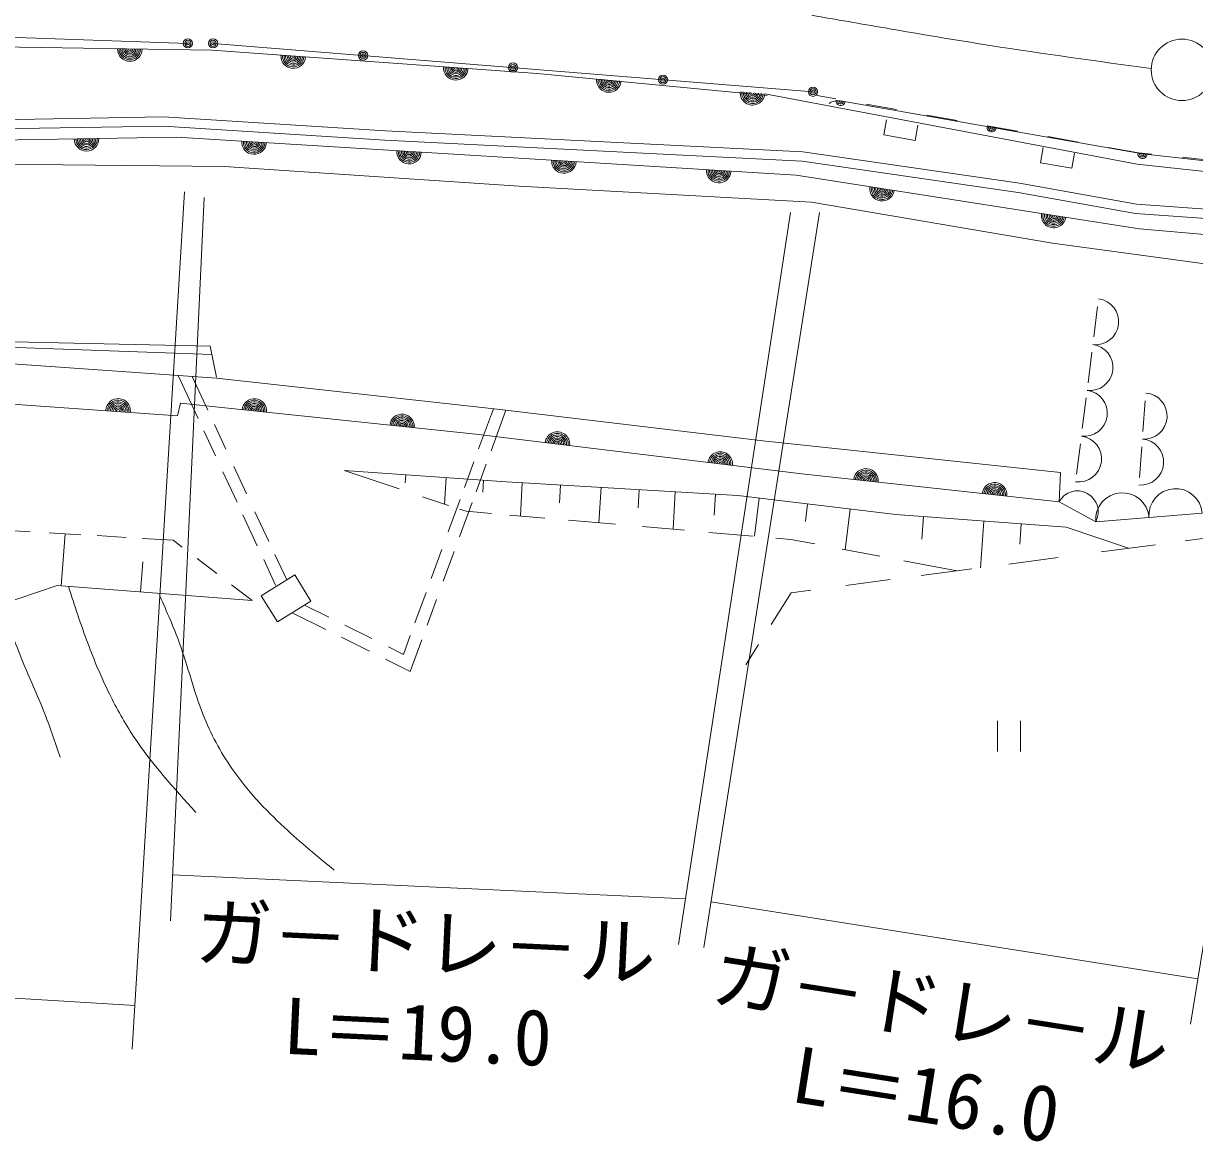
# Model space of a CAD drawing. Units: millimetres, scale not verified. Extents: x 40000 to 680000, y 20000 to 380000.
# Drawn here: x 433314 to 471415, y 240284 to 276685 of the extents above; entities that cross this region are included whole.
import ezdxf
from ezdxf.enums import TextEntityAlignment as Align

# ---------------------------------------------------------------- set-up
doc = ezdxf.new("R2010")
doc.units = ezdxf.units.MM
doc.header["$LTSCALE"] = 1000
doc.linetypes.add('USER2', pattern=[2, 1, -1])
for name, color, linetype, lineweight in [('M-BGD', 7, 'Continuous', 13), ('M-BMK', 2, 'Continuous', 13), ('M-BMK-SRVR', 3, 'Continuous', 13), ('M-STR-HTXT', 7, 'Continuous', 13)]:
    doc.layers.add(name, color=color, linetype=linetype, lineweight=lineweight)
doc.styles.add('ＭＳ ゴシック', font='')
doc.styles.get('ＭＳ ゴシック').set_extended_font_data('MS Gothic')

msp = doc.modelspace()

# ---------------------------------------------------------------- linework, layer by layer
at = {"layer": 'M-BGD'}
for p, q in [((427376, 276430), (438663, 276037)), ((439448, 275811), (428753, 275977)), ((439485, 276037), (459002, 274463)), ((450025, 275053), (439448, 275811)), ((457510, 274343), (450025, 275053)), ((457432, 274400), (469544, 272103)), ((459899, 274165), (469723, 272440)), ((427870, 273475), (437873, 273645)), ((437873, 273645), (445090, 273190)), ((427881, 273175), (437866, 273345)), ((437866, 273345), (445073, 272891)), ((445090, 273190), (458673, 272508)), ((461310, 273060), (461397, 273552)), ((462328, 272879), (462416, 273371)), ((426574, 272788), (438299, 272982)), ((438299, 272982), (458455, 271746)), ((445073, 272891), (458644, 272210)), ((462328, 272879), (461310, 273060)), ((458673, 272508), (465720, 271486)), ((466401, 272155), (466489, 272647)), ((467420, 271973), (467507, 272466)), ((469723, 272440), (475634, 271795)), ((439841, 272034), (431691, 272121)), ((458644, 272210), (465672, 271189)), ((467420, 271973), (466401, 272155)), ((469544, 272103), (475928, 271428)), ((449443, 271396), (439841, 272034)), ((458455, 271746), (469623, 270002)), ((458957, 270874), (449443, 271396)), ((465720, 271486), (469528, 270804)), ((465672, 271189), (469491, 270505)), ((466788, 269540), (458957, 270874)), ((469528, 270804), (473563, 270519)), ((469491, 270505), (473532, 270221)), ((469623, 270002), (475171, 269517)), ((472154, 268814), (466788, 269540)), ((468258, 267480), (468134, 266487)), ((439387, 266191), (431129, 266373)), ((431088, 266211), (439442, 265919)), ((439590, 265176), (439387, 266191)), ((468072, 265991), (467948, 264999)), ((431076, 265740), (439592, 265142)), ((438998, 263831), (438347, 265230)), ((439311, 264106), (438803, 265198)), ((448730, 264138), (439592, 265142)), ((431124, 264425), (438324, 263922)), ((467886, 264503), (467762, 263510)), ((438324, 263922), (438420, 264329)), ((438420, 264329), (448036, 263324)), ((448123, 262844), (448602, 264152)), ((448526, 262782), (449010, 264104)), ((457365, 263109), (448730, 264138)), ((469810, 264413), (469735, 263416)), ((439561, 262620), (439180, 263438)), ((439901, 262839), (439529, 263637)), ((448036, 263324), (458633, 262033)), ((467052, 262080), (457365, 263109)), ((467700, 263014), (467576, 262022)), ((469697, 262918), (469622, 261920)), ((440575, 261389), (440164, 262272)), ((443748, 262139), (449034, 261772)), ((445536, 261543), (443748, 262139)), ((447662, 261586), (447968, 262423)), ((448039, 261453), (448368, 262351)), ((440262, 261113), (439802, 262103)), ((445736, 261739), (445754, 262000)), ((447011, 261051), (447071, 261908)), ((448255, 261437), (448282, 261824)), ((449034, 261772), (456559, 261332)), ((458633, 262033), (467005, 261124)), ((467005, 261124), (467052, 262080)), ((449480, 260664), (449543, 261742)), ((450754, 261094), (450787, 261669)), ((452038, 260442), (452105, 261592)), ((453313, 260933), (453347, 261520)), ((454450, 260233), (454521, 261451)), ((447138, 261009), (446298, 261289)), ((447134, 260145), (447519, 261197)), ((447502, 259986), (447912, 261105)), ((455791, 260691), (455831, 261374)), ((456559, 261332), (461698, 260708)), ((457096, 260003), (457247, 261248)), ((458754, 260490), (458823, 261057)), ((467005, 261124), (468198, 260478)), ((440922, 259695), (440454, 260701)), ((441297, 259839), (440847, 260804)), ((447713, 260818), (447501, 260888)), ((448547, 260745), (447713, 260818)), ((450277, 260595), (449132, 260694)), ((460049, 259567), (460210, 260888)), ((461698, 260708), (467241, 260304)), ((462542, 259905), (462596, 260642)), ((468198, 260478), (471666, 260753)), ((452573, 260396), (451050, 260528)), ((454820, 260201), (453455, 260319)), ((464447, 258979), (464558, 260499)), ((465726, 259744), (465775, 260411)), ((467241, 260304), (469261, 259613)), ((433536, 260153), (432653, 260206)), ((435177, 260056), (434153, 260117)), ((434674, 260086), (434543, 258395)), ((436657, 259968), (435708, 260024)), ((438185, 259877), (437176, 259937)), ((438480, 259652), (438185, 259877)), ((457041, 260008), (455607, 260132)), ((458285, 259900), (457791, 259943)), ((459057, 259754), (458285, 259900)), ((471677, 259931), (471113, 259856)), ((446580, 258632), (446925, 259576)), ((446973, 258543), (447328, 259511)), ((461178, 259354), (459946, 259587)), ((470139, 259728), (468371, 259495)), ((437196, 259170), (437121, 258196)), ((439604, 258792), (438970, 259278)), ((441517, 258417), (441132, 259244)), ((441879, 258586), (441494, 259415)), ((463694, 258880), (461951, 259209)), ((466977, 259312), (465374, 259101)), ((441051, 258071), (442139, 258748)), ((442139, 258748), (442667, 257898)), ((464171, 258943), (462516, 258725)), ((430070, 256933), (434411, 258405)), ((434411, 258405), (440752, 257915)), ((440752, 257915), (440080, 258429)), ((461512, 258593), (460065, 258402)), ((441578, 257222), (441051, 258071)), ((446052, 257191), (446412, 258175)), ((446447, 257108), (446756, 257951)), ((458291, 258169), (457643, 257139)), ((458927, 258252), (458291, 258169)), ((442667, 257898), (441578, 257222)), ((442455, 257767), (443246, 257373)), ((442056, 257519), (443152, 256973)), ((443767, 257114), (444648, 256675)), ((443664, 256718), (444573, 256266)), ((445675, 256164), (445899, 256774)), ((445897, 255606), (446274, 256635)), ((457232, 256486), (456816, 255825)), ((445188, 256407), (445675, 256164)), ((445094, 256006), (445897, 255606)), ((465001, 253001), (465001, 254001)), ((465751, 254001), (465751, 253001))]:
    msp.add_line(p, q, dxfattribs=at)
at = {"layer": 'M-BGD', "linetype": 'USER2'}
for p, q in [((469593, 272474), (459139, 274343)), ((475982, 271832), (469593, 272474))]:
    msp.add_line(p, q, dxfattribs=at)
at = {"layer": 'M-BGD'}
for centre, radius in [((438663, 276037), 150), ((438663, 276037), 100), ((438663, 276037), 50), ((439485, 276037), 150), ((439485, 276037), 100), ((439485, 276037), 50), ((444364, 275643), 150), ((444364, 275643), 100), ((444364, 275643), 50), ((449243, 275250), 150), ((449243, 275250), 100), ((449243, 275250), 50), ((454123, 274857), 150), ((454123, 274857), 100), ((454123, 274857), 50), ((459002, 274463), 150), ((459002, 274463), 100), ((459002, 274463), 50)]:
    msp.add_circle(centre, radius, dxfattribs=at)
for centre, radius, start, end in [((436774, 275853), 400, 179.1108, 359.1108), ((436774, 275853), 400, 179.1108, 359.1108), ((436774, 275853), 350, 179.1108, 359.1108), ((436774, 275853), 300, 179.1108, 359.1108), ((436774, 275853), 250, 179.1108, 359.1108), ((436774, 275853), 200, 179.1108, 359.1108), ((436774, 275853), 150, 179.1108, 359.1108), ((436774, 275853), 100, 179.1108, 359.1108), ((436774, 275853), 50, 179.1108, 359.1108), ((442092, 275622), 400, 175.8961, 355.8961), ((442092, 275622), 400, 175.8961, 355.8961), ((442092, 275622), 350, 175.8961, 355.8961), ((442092, 275622), 300, 175.8961, 355.8961), ((442092, 275622), 250, 175.8961, 355.8961), ((442092, 275622), 200, 175.8961, 355.8961), ((442092, 275622), 150, 175.8961, 355.8961), ((442092, 275622), 100, 175.8961, 355.8961), ((442092, 275622), 50, 175.8961, 355.8961), ((447381, 275242), 400, 175.8961, 355.8961), ((447381, 275242), 400, 175.8961, 355.8961), ((447381, 275242), 350, 175.8961, 355.8961), ((447381, 275242), 300, 175.8961, 355.8961), ((447381, 275242), 250, 175.8961, 355.8961), ((447381, 275242), 200, 175.8961, 355.8961), ((447381, 275242), 150, 175.8961, 355.8961), ((447381, 275242), 100, 175.8961, 355.8961), ((447381, 275242), 50, 175.8961, 355.8961), ((452361, 274845), 400, 174.9236, 354.9236), ((452361, 274845), 400, 174.9236, 354.9236), ((452361, 274845), 350, 174.9236, 354.9236), ((452361, 274845), 300, 174.9236, 354.9236), ((452361, 274845), 250, 174.9236, 354.9236), ((452361, 274845), 200, 174.9236, 354.9236), ((452361, 274845), 150, 174.9236, 354.9236), ((452361, 274845), 100, 174.9236, 354.9236), ((452361, 274845), 50, 174.9236, 354.9236), ((457032, 274430), 400, 174.9236, 354.9236), ((457032, 274430), 400, 174.9236, 354.9236), ((457032, 274430), 350, 174.9236, 354.9236), ((457032, 274430), 300, 174.9236, 354.9236), ((457032, 274430), 250, 174.9236, 354.9236), ((457032, 274430), 200, 174.9236, 354.9236), ((457032, 274430), 150, 174.9236, 354.9236), ((457032, 274430), 100, 174.9236, 354.9236), ((457032, 274430), 50, 174.9236, 354.9236), ((459813, 273672), 500, 80.0414, 125.0414), ((459899, 274165), 150, 170.0414, 350.0414), ((459899, 274165), 100, 170.0414, 350.0414), ((459899, 274165), 50, 170.0414, 350.0414), ((464811, 273302), 150, 170.0414, 350.0414), ((464811, 273302), 100, 170.0414, 350.0414), ((464811, 273302), 50, 170.0414, 350.0414), ((435368, 272933), 400, 180.9469, 0.9469), ((435368, 272933), 400, 180.9469, 0.9469), ((435368, 272933), 350, 180.9469, 0.9469), ((435368, 272933), 300, 180.9469, 0.9469), ((435368, 272933), 250, 180.9469, 0.9469), ((435368, 272933), 200, 180.9469, 0.9469), ((435368, 272933), 150, 180.9469, 0.9469), ((435368, 272933), 100, 180.9469, 0.9469), ((435368, 272933), 50, 180.9469, 0.9469), ((440819, 272827), 400, 176.4923, 356.4923), ((440819, 272827), 400, 176.4923, 356.4923), ((440819, 272827), 350, 176.4923, 356.4923), ((440819, 272827), 300, 176.4923, 356.4923), ((440819, 272827), 250, 176.4923, 356.4923), ((440819, 272827), 200, 176.4923, 356.4923), ((440819, 272827), 150, 176.4923, 356.4923), ((440819, 272827), 100, 176.4923, 356.4923), ((440819, 272827), 50, 176.4923, 356.4923), ((445858, 272518), 400, 176.4923, 356.4923), ((445858, 272518), 400, 176.4923, 356.4923), ((445858, 272518), 350, 176.4923, 356.4923), ((445858, 272518), 300, 176.4923, 356.4923), ((445858, 272518), 250, 176.4923, 356.4923), ((445858, 272518), 200, 176.4923, 356.4923), ((445858, 272518), 150, 176.4923, 356.4923), ((445858, 272518), 100, 176.4923, 356.4923), ((445858, 272518), 50, 176.4923, 356.4923), ((469723, 272440), 150, 170.0414, 353.775), ((469723, 272440), 100, 170.0414, 353.775), ((469723, 272440), 50, 170.0414, 353.775), ((450897, 272210), 400, 176.4923, 356.4923), ((450897, 272210), 400, 176.4923, 356.4923), ((450897, 272210), 350, 176.4923, 356.4923), ((450897, 272210), 300, 176.4923, 356.4923), ((450897, 272210), 250, 176.4923, 356.4923), ((450897, 272210), 200, 176.4923, 356.4923), ((450897, 272210), 150, 176.4923, 356.4923), ((450897, 272210), 100, 176.4923, 356.4923), ((450897, 272210), 50, 176.4923, 356.4923), ((455936, 271901), 400, 176.4923, 356.4923), ((455936, 271901), 400, 176.4923, 356.4923), ((455936, 271901), 350, 176.4923, 356.4923), ((455936, 271901), 300, 176.4923, 356.4923), ((455936, 271901), 250, 176.4923, 356.4923), ((455936, 271901), 200, 176.4923, 356.4923), ((455936, 271901), 150, 176.4923, 356.4923), ((455936, 271901), 100, 176.4923, 356.4923), ((455936, 271901), 50, 176.4923, 356.4923), ((461247, 271310), 400, 171.1231, 351.1231), ((461247, 271310), 400, 171.1231, 351.1231), ((461247, 271310), 350, 171.1231, 351.1231), ((461247, 271310), 300, 171.1231, 351.1231), ((461247, 271310), 250, 171.1231, 351.1231), ((461247, 271310), 200, 171.1231, 351.1231), ((461247, 271310), 150, 171.1231, 351.1231), ((461247, 271310), 100, 171.1231, 351.1231), ((461247, 271310), 50, 171.1231, 351.1231), ((466831, 270438), 400, 171.1231, 351.1231), ((466831, 270438), 400, 171.1231, 351.1231), ((466831, 270438), 350, 171.1231, 351.1231), ((466831, 270438), 300, 171.1231, 351.1231), ((466831, 270438), 250, 171.1231, 351.1231), ((466831, 270438), 200, 171.1231, 351.1231), ((466831, 270438), 150, 171.1231, 351.1231), ((466831, 270438), 100, 171.1231, 351.1231), ((466831, 270438), 50, 171.1231, 351.1231), ((468196, 266983), 750, 262.875, 82.875), ((468010, 265495), 750, 262.875, 82.875), ((436395, 264081), 400, 356.0847, 176.0847), ((436395, 264081), 400, 356.0847, 176.0847), ((436395, 264081), 350, 356.0847, 176.0847), ((440824, 264078), 400, 354.0355, 174.0355), ((440824, 264078), 400, 354.0355, 174.0355), ((440824, 264078), 350, 354.0355, 174.0355), ((467824, 264007), 750, 262.875, 82.875), ((469773, 263915), 750, 265.6677, 85.6677), ((436395, 264081), 300, 356.0847, 176.0847), ((436395, 264081), 250, 356.0847, 176.0847), ((436395, 264081), 200, 356.0847, 176.0847), ((436395, 264081), 150, 356.0847, 176.0847), ((436395, 264081), 100, 356.0847, 176.0847), ((436395, 264081), 50, 356.0847, 176.0847), ((440824, 264078), 300, 354.0355, 174.0355), ((440824, 264078), 250, 354.0355, 174.0355), ((440824, 264078), 200, 354.0355, 174.0355), ((440824, 264078), 150, 354.0355, 174.0355), ((440824, 264078), 100, 354.0355, 174.0355), ((440824, 264078), 50, 354.0355, 174.0355), ((445632, 263575), 400, 354.0355, 174.0355), ((445632, 263575), 400, 354.0355, 174.0355), ((445632, 263575), 350, 354.0355, 174.0355), ((445632, 263575), 300, 354.0355, 174.0355), ((445632, 263575), 250, 354.0355, 174.0355), ((445632, 263575), 200, 354.0355, 174.0355), ((445632, 263575), 150, 354.0355, 174.0355), ((445632, 263575), 100, 354.0355, 174.0355), ((445632, 263575), 50, 354.0355, 174.0355), ((450685, 263001), 400, 353.0501, 173.0502), ((450685, 263001), 400, 353.0501, 173.0502), ((450685, 263001), 350, 353.0501, 173.0502), ((450685, 263001), 300, 353.0501, 173.0502), ((450685, 263001), 250, 353.0501, 173.0502), ((450685, 263001), 200, 353.0501, 173.0502), ((450685, 263001), 150, 353.0501, 173.0502), ((450685, 263001), 100, 353.0501, 173.0502), ((450685, 263001), 50, 353.0501, 173.0502), ((467638, 262518), 750, 262.875, 82.875), ((469659, 262419), 750, 265.6677, 85.6677), ((455983, 262355), 400, 353.0501, 173.0502), ((455983, 262355), 400, 353.0501, 173.0502), ((455983, 262355), 350, 353.0501, 173.0502), ((455983, 262355), 300, 353.0501, 173.0502), ((455983, 262355), 250, 353.0501, 173.0502), ((455983, 262355), 200, 353.0501, 173.0502), ((455983, 262355), 150, 353.0501, 173.0502), ((455983, 262355), 100, 353.0501, 173.0502), ((455983, 262355), 50, 353.0501, 173.0502), ((460726, 261805), 400, 353.8036, 173.8036), ((460726, 261805), 400, 353.8036, 173.8036), ((460726, 261805), 350, 353.8036, 173.8036), ((460726, 261805), 300, 353.8036, 173.8036), ((460726, 261805), 250, 353.8036, 173.8036), ((460726, 261805), 200, 353.8036, 173.8036), ((460726, 261805), 150, 353.8036, 173.8036), ((460726, 261805), 100, 353.8036, 173.8036), ((460726, 261805), 50, 353.8036, 173.8036), ((464912, 261351), 400, 353.8036, 173.8036), ((464912, 261351), 400, 353.8036, 173.8036), ((464912, 261351), 350, 353.8036, 173.8036), ((464912, 261351), 300, 353.8036, 173.8036), ((464912, 261351), 250, 353.8036, 173.8036), ((464912, 261351), 200, 353.8036, 173.8036), ((464912, 261351), 150, 353.8036, 173.8036), ((464912, 261351), 100, 353.8036, 173.8036), ((464912, 261351), 50, 353.8036, 173.8036), ((467601, 260801), 679, 331.5786, 151.5786), ((469065, 260547), 870, 4.5404, 184.5404), ((470799, 260684), 870, 4.5404, 184.5404)]:
    msp.add_arc(centre, radius, start, end, dxfattribs=at)
for points, knots in [([(434775, 258377), (434977, 257755), (435179, 257134), (435408, 256522), (435617, 255964), (435848, 255415), (436111, 254880), (436346, 254402), (436607, 253936), (436900, 253494), (437488, 252607), (438207, 251814), (438926, 251021)], [0, 0, 0, 0, 1, 1, 1, 2, 2, 2, 3, 3, 3, 4, 4, 4, 4]), ([(437750, 258058), (437978, 257551), (438205, 257043), (438393, 256522), (438669, 255755), (438859, 254956), (439160, 254198), (439404, 253583), (439721, 252994), (440098, 252449), (440586, 251744), (441176, 251113), (441804, 250530), (442326, 250046), (442875, 249595), (443425, 249144)], [0, 0, 0, 0, 1, 1, 1, 2, 2, 2, 3, 3, 3, 4, 4, 4, 5, 5, 5, 5]), ([(432599, 257791), (432818, 257169), (433037, 256547), (433288, 255937), (433509, 255398), (433755, 254867), (433971, 254325), (434169, 253830), (434341, 253324), (434514, 252818)], [0, 0, 0, 0, 1, 1, 1, 2, 2, 2, 3, 3, 3, 3])]:
    msp.add_open_spline(points, degree=3, knots=knots, dxfattribs=at)
at = {"layer": 'M-BMK'}
msp.add_open_spline([(470002, 275216), (468255, 275456), (466508, 275695), (464766, 275968), (463624, 276147), (462484, 276341), (461345, 276537), (460551, 276674), (459757, 276812), (458964, 276950)], degree=3, knots=[0, 0, 0, 0, 1, 1, 1, 2, 2, 2, 3, 3, 3, 3], dxfattribs=at)
at = {"layer": 'M-BMK-SRVR'}
msp.add_circle((471005, 275175), 1000, dxfattribs=at)
at = {"layer": 'M-STR-HTXT'}
for p, q in [((438552, 271204), (436852, 243323)), ((439198, 271019), (438095, 247497)), ((458273, 270532), (454624, 246722)), ((459216, 270532), (455449, 246629)), ((475128, 267908), (471285, 244133)), ((454852, 248213), (438165, 248995)), ((471524, 245614), (455682, 248111)), ((436938, 244744), (400468, 246904))]:
    msp.add_line(p, q, dxfattribs=at)

# ---------------------------------------------------------------- texts
at = {"layer": 'M-STR-HTXT', "style": 'ＭＳ ゴシック'}
for s, rotation, p in [('ガ－ドレ－ル', 357.316, (438951, 248070)), ('ガ－ドレ－ル', 351.044, (455924, 246718)), ('L＝19.0', 357.316, (441822, 245007)), ('L＝16.0', 351.044, (458512, 243432))]:
    msp.add_text(s, height=1833, rotation=rotation, dxfattribs=at).set_placement(p, align=Align.TOP_LEFT)

doc.saveas('drawing.dxf')
